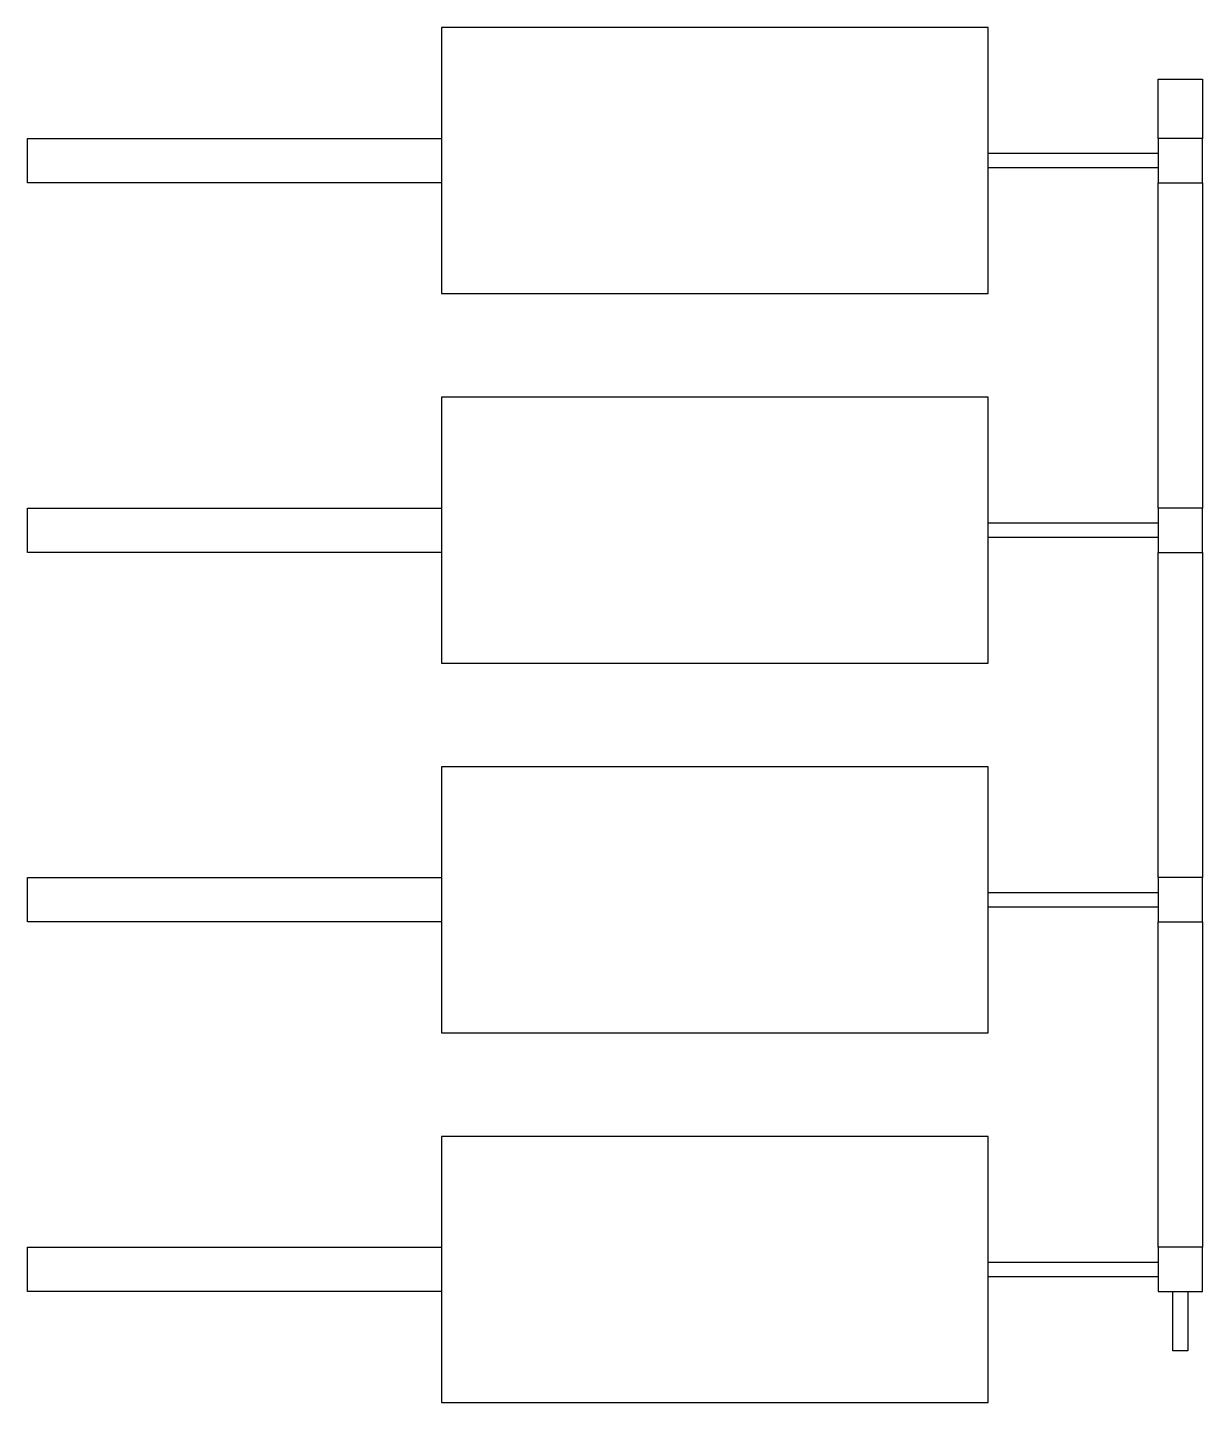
# Model space of a CAD drawing. Header units: millimetres. Extents: x 2.4 to 18.3, y 0.7 to 19.3.
import ezdxf

# ---------------------------------------------------------------- set-up
doc = ezdxf.new("R2010")
doc.units = ezdxf.units.MM
doc.layers.add('CHAMBERS', color=5, linetype='CONTINUOUS')
doc.layers.add('CHANNELS', color=3, linetype='CONTINUOUS')

msp = doc.modelspace()

# ---------------------------------------------------------------- linework, layer by layer
at = {"layer": 'CHAMBERS'}
for points in [[(8, 15.7), (15.4, 15.7), (15.4, 19.3), (8, 19.3)], [(17.7, 17.2), (18.3, 17.2), (18.3, 17.8), (17.7, 17.8)], [(8, 10.7), (15.4, 10.7), (15.4, 14.3), (8, 14.3)], [(17.7, 12.2), (18.3, 12.2), (18.3, 12.8), (17.7, 12.8)], [(8, 5.7), (15.4, 5.7), (15.4, 9.3), (8, 9.3)], [(17.7, 7.2), (18.3, 7.2), (18.3, 7.8), (17.7, 7.8)], [(8, 0.7), (15.4, 0.7), (15.4, 4.3), (8, 4.3)], [(17.7, 2.2), (18.3, 2.2), (18.3, 2.8), (17.7, 2.8)]]:
    msp.add_lwpolyline(points, close=True, dxfattribs=at)
at = {"layer": 'CHANNELS'}
for points in [[(17.7, 17.8), (17.7, 18.6), (18.3, 18.6), (18.3, 17.8)], [(2.4, 17.8), (8, 17.8), (8, 17.2), (2.4, 17.2)], [(15.4, 17.6), (17.7, 17.6), (17.7, 17.4), (15.4, 17.4)], [(17.7, 12.8), (17.7, 17.2), (18.3, 17.2), (18.3, 12.8)], [(2.4, 12.8), (8, 12.8), (8, 12.2), (2.4, 12.2)], [(15.4, 12.6), (17.7, 12.6), (17.7, 12.4), (15.4, 12.4)], [(17.7, 7.8), (17.7, 12.2), (18.3, 12.2), (18.3, 7.8)], [(2.4, 7.8), (8, 7.8), (8, 7.2), (2.4, 7.2)], [(15.4, 7.6), (17.7, 7.6), (17.7, 7.4), (15.4, 7.4)], [(17.7, 2.8), (17.7, 7.2), (18.3, 7.2), (18.3, 2.8)], [(2.4, 2.8), (8, 2.8), (8, 2.2), (2.4, 2.2)], [(15.4, 2.6), (17.7, 2.6), (17.7, 2.4), (15.4, 2.4)], [(18.1, 2.2), (18.1, 1.4), (17.9, 1.4), (17.9, 2.2)]]:
    msp.add_lwpolyline(points, close=True, dxfattribs=at)

doc.saveas('drawing.dxf')
